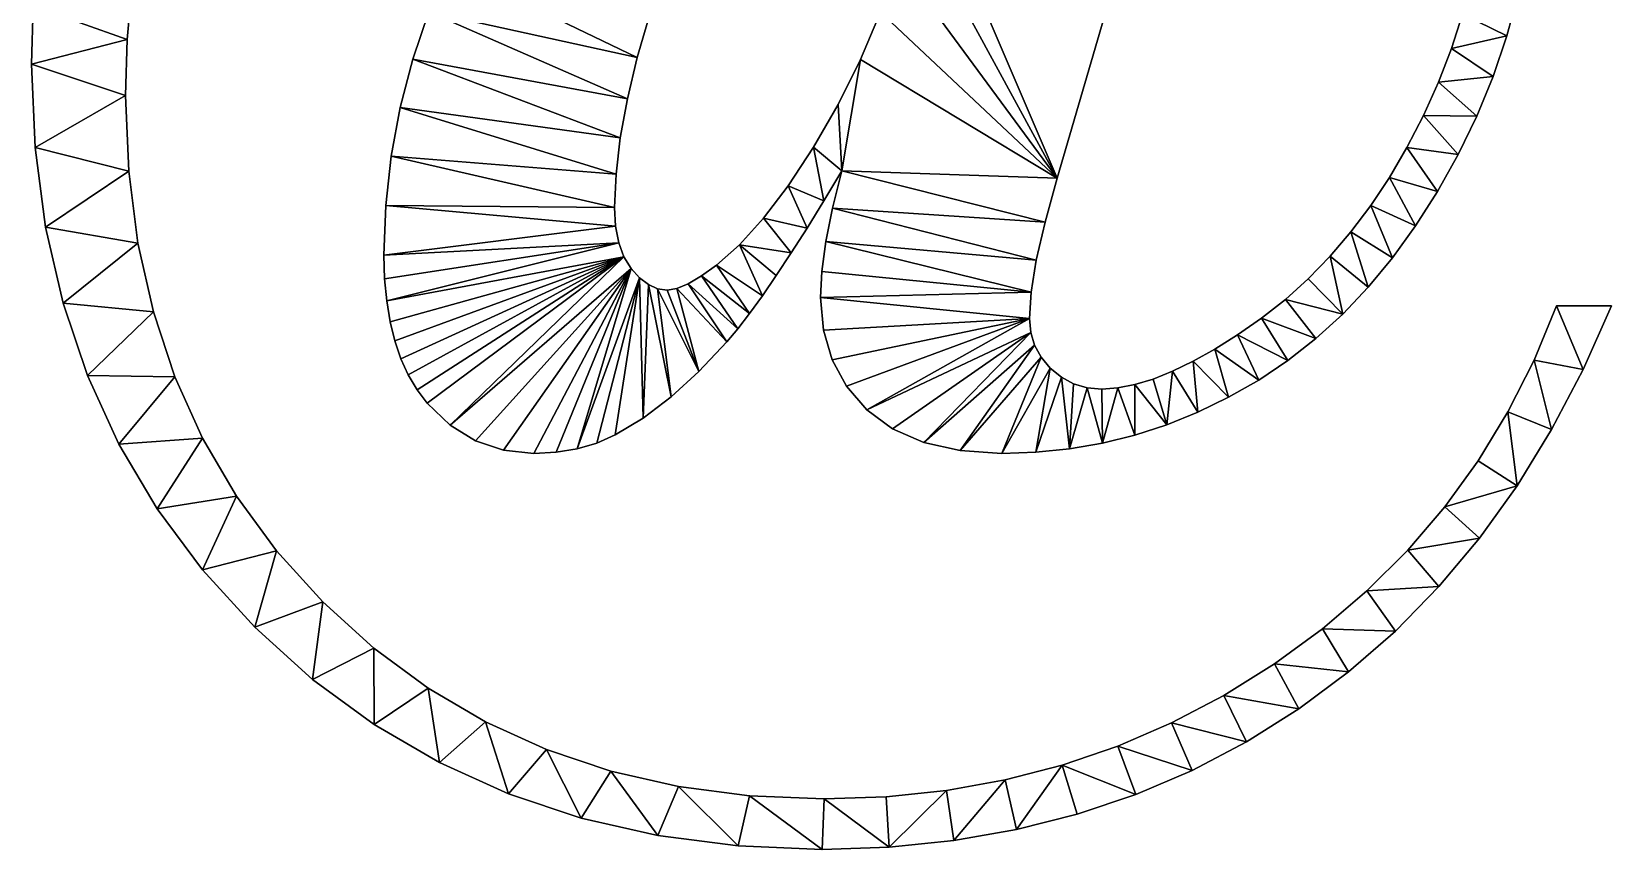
# Model space of a CAD drawing. Header units: metres. Extents: x 0.06 to 1.28, y -0.3 to 0.95.
# Drawn here: x 0.063 to 1.28, y -0.305 to 0.325 of the extents above; entities that cross this region are included whole.
import ezdxf

# ---------------------------------------------------------------- set-up
doc = ezdxf.new("R2010")
doc.units = ezdxf.units.M

msp = doc.modelspace()

# ---------------------------------------------------------------- meshes
at = {"layer": 'Armanisoft_0', "linetype": 'CONTINUOUS'}
mesh = msp.add_polyface(dxfattribs=at)
corners = [(1.17613, 0.259686), (1.13508, 0.260225), (1.146652, 0.285795), (1.161683, 0.229983), (0.786734, 0.55442), (0.810976, 0.636433), (0.978869, 0.643293), (0.701608, 0.30324), (0.852974, 0.211752), (0.687073, 0.217382), (0.717035, 0.339643), (0.730658, 0.377808), (0.741788, 0.416091), (0.749738, 0.452846), (0.754508, 0.488072), (0.756098, 0.521771), (0.754972, 0.544398), (0.751595, 0.563989), (0.781782, 0.582015), (0.745966, 0.580544), (0.774696, 0.605175), (0.738086, 0.594062), (0.765476, 0.623902), (0.73128, 0.602262), (1.17613, 0.259686, 0.229421), (1.146652, 0.285795, 0.229421), (1.13508, 0.260225, 0.229421), (1.161683, 0.229983, 0.229421), (0.786734, 0.55442, 0.229421), (0.978869, 0.643293, 0.229421), (0.810976, 0.636433, 0.229421), (0.701608, 0.30324, 0.229421), (0.687073, 0.217382, 0.229421), (0.852974, 0.211752, 0.229421), (0.717035, 0.339643, 0.229421), (0.730658, 0.377808, 0.229421), (0.741788, 0.416091, 0.229421), (0.749738, 0.452846, 0.229421), (0.754508, 0.488072, 0.229421), (0.756098, 0.521771, 0.229421), (0.754972, 0.544398, 0.229421), (0.751595, 0.563989, 0.229421), (0.781782, 0.582015, 0.229421), (0.745966, 0.580544, 0.229421), (0.774696, 0.605175, 0.229421), (0.738086, 0.594062, 0.229421), (0.765476, 0.623902, 0.229421), (0.73128, 0.602262, 0.229421), (0.852974, 0.211752), (0.978869, 0.643293), (0.978869, 0.643293, 0.229421), (0.852974, 0.211752, 0.229421), (1.13508, 0.260225), (1.12233, 0.235597), (1.12233, 0.235597, 0.229421), (1.13508, 0.260225, 0.229421), (1.146652, 0.285795), (1.146652, 0.285795, 0.229421), (1.15668, 0.311788), (1.15668, 0.311788, 0.229421), (0.774696, 0.605175), (0.765476, 0.623902), (0.765476, 0.623902, 0.229421), (0.774696, 0.605175, 0.229421), (0.781782, 0.582015), (0.781782, 0.582015, 0.229421), (0.786734, 0.55442), (0.786734, 0.55442, 0.229421), (0.810976, 0.636433), (0.810976, 0.636433, 0.229421), (0.694227, 0.611024), (0.707317, 0.612805), (0.707317, 0.612805, 0.229421), (0.694227, 0.611024, 0.229421), (0.717035, 0.339643), (0.701608, 0.30324), (0.701608, 0.30324, 0.229421), (0.717035, 0.339643, 0.229421), (0.730658, 0.377808), (0.730658, 0.377808, 0.229421), (0.741788, 0.416091), (0.741788, 0.416091, 0.229421), (0.749738, 0.452846), (0.749738, 0.452846, 0.229421), (0.754508, 0.488072), (0.754508, 0.488072, 0.229421), (0.756098, 0.521771), (0.756098, 0.521771, 0.229421), (0.754972, 0.544398), (0.754972, 0.544398, 0.229421), (0.751595, 0.563989), (0.751595, 0.563989, 0.229421), (0.745966, 0.580544), (0.745966, 0.580544, 0.229421), (0.738086, 0.594062), (0.738086, 0.594062, 0.229421), (0.73128, 0.602262), (0.73128, 0.602262, 0.229421), (0.723884, 0.608119), (0.723884, 0.608119, 0.229421), (0.715896, 0.611633), (0.715896, 0.611633, 0.229421)]
mesh.append_faces([[corners[k] for k in face] for face in [(0, 1, 2), (3, 1, 0), (4, 5, 6), (7, 8, 9), (10, 8, 7), (11, 8, 10), (12, 8, 11), (13, 4, 6), (13, 8, 12), (14, 4, 13), (15, 4, 14), (16, 4, 15), (17, 18, 4), (17, 4, 16), (19, 20, 18), (19, 18, 17), (21, 22, 20), (21, 20, 19), (23, 22, 21), (6, 8, 13), (24, 25, 26), (27, 24, 26), (28, 29, 30), (31, 32, 33), (34, 31, 33), (35, 34, 33), (36, 35, 33), (37, 29, 28), (37, 36, 33), (38, 37, 28), (39, 38, 28), (40, 39, 28), (41, 28, 42), (41, 40, 28), (43, 42, 44), (43, 41, 42), (45, 44, 46), (45, 43, 44), (47, 45, 46), (29, 37, 33), (48, 49, 50, 51), (52, 53, 54, 55), (56, 52, 55, 57), (58, 56, 57, 59), (60, 61, 62, 63), (64, 60, 63, 65), (66, 64, 65, 67), (68, 66, 67, 69), (70, 71, 72, 73), (74, 75, 76, 77), (78, 74, 77, 79), (80, 78, 79, 81), (82, 80, 81, 83), (84, 82, 83, 85), (86, 84, 85, 87), (88, 86, 87, 89), (90, 88, 89, 91), (92, 90, 91, 93), (94, 92, 93, 95), (96, 94, 95, 97), (98, 96, 97, 99), (100, 98, 99, 101), (71, 100, 101, 72)]])
mesh = msp.add_polyface(dxfattribs=at)
corners = [(0.647022, 0.573556), (0.589799, 0.626374), (0.655683, 0.58431), (0.638205, 0.561188), (0.629232, 0.547203), (0.560536, 0.606174), (0.620103, 0.531603), (0.532858, 0.583721), (0.610817, 0.514388), (0.506764, 0.559013), (0.601376, 0.495557), (0.591777, 0.47511), (0.482217, 0.53235), (0.582023, 0.453048), (0.459183, 0.504029), (0.565657, 0.412944), (0.43766, 0.474052), (0.551473, 0.374874), (0.399409, 0.40939), (0.417649, 0.442417), (0.539472, 0.338839), (0.529652, 0.304838), (0.383199, 0.375237), (0.522015, 0.272872), (0.36902, 0.339958), (0.516559, 0.24294), (0.356871, 0.303553), (0.701608, 0.30324), (0.687073, 0.217382), (0.684376, 0.268599), (0.638205, 0.561188, 0.229421), (0.647022, 0.573556, 0.229421), (0.589799, 0.626374, 0.229421), (0.629232, 0.547203, 0.229421), (0.560536, 0.606174, 0.229421), (0.620103, 0.531603, 0.229421), (0.532858, 0.583721, 0.229421), (0.610817, 0.514388, 0.229421), (0.506764, 0.559013, 0.229421), (0.601376, 0.495557, 0.229421), (0.591777, 0.47511, 0.229421), (0.482217, 0.53235, 0.229421), (0.582023, 0.453048, 0.229421), (0.459183, 0.504029, 0.229421), (0.565657, 0.412944, 0.229421), (0.43766, 0.474052, 0.229421), (0.551473, 0.374874, 0.229421), (0.417649, 0.442417, 0.229421), (0.399409, 0.40939, 0.229421), (0.539472, 0.338839, 0.229421), (0.529652, 0.304838, 0.229421), (0.383199, 0.375237, 0.229421), (0.522015, 0.272872, 0.229421), (0.36902, 0.339958, 0.229421), (0.516559, 0.24294, 0.229421), (0.356871, 0.303553, 0.229421), (0.701608, 0.30324, 0.229421), (0.684376, 0.268599, 0.229421), (0.687073, 0.217382, 0.229421), (0.482217, 0.53235), (0.459183, 0.504029), (0.459183, 0.504029, 0.229421), (0.482217, 0.53235, 0.229421), (0.506764, 0.559013), (0.506764, 0.559013, 0.229421), (0.532858, 0.583721), (0.532858, 0.583721, 0.229421), (0.655683, 0.58431), (0.66841, 0.596776), (0.66841, 0.596776, 0.229421), (0.655683, 0.58431, 0.229421), (0.647022, 0.573556), (0.647022, 0.573556, 0.229421), (0.638205, 0.561188), (0.638205, 0.561188, 0.229421), (0.629232, 0.547203), (0.629232, 0.547203, 0.229421), (0.620103, 0.531603), (0.620103, 0.531603, 0.229421), (0.610817, 0.514388), (0.610817, 0.514388, 0.229421), (0.601376, 0.495557), (0.601376, 0.495557, 0.229421), (0.591777, 0.47511), (0.591777, 0.47511, 0.229421), (0.582023, 0.453048), (0.582023, 0.453048, 0.229421), (0.565657, 0.412944), (0.565657, 0.412944, 0.229421), (0.551473, 0.374874), (0.551473, 0.374874, 0.229421), (0.539472, 0.338839), (0.539472, 0.338839, 0.229421), (0.529652, 0.304838), (0.529652, 0.304838, 0.229421), (0.522015, 0.272872), (0.522015, 0.272872, 0.229421), (0.516559, 0.24294), (0.516559, 0.24294, 0.229421), (0.684376, 0.268599), (0.665339, 0.235721), (0.665339, 0.235721, 0.229421), (0.684376, 0.268599, 0.229421), (0.701608, 0.30324), (0.701608, 0.30324, 0.229421)]
mesh.append_faces([[corners[k] for k in face] for face in [(0, 1, 2), (3, 1, 0), (4, 5, 3), (6, 7, 5), (6, 5, 4), (8, 9, 7), (8, 7, 6), (10, 9, 8), (11, 12, 9), (11, 9, 10), (13, 14, 12), (13, 12, 11), (15, 16, 14), (15, 14, 13), (17, 18, 19), (17, 19, 16), (17, 16, 15), (20, 18, 17), (21, 22, 20), (23, 24, 21), (25, 26, 23), (27, 28, 29), (30, 31, 32), (33, 30, 34), (35, 34, 36), (35, 33, 34), (37, 36, 38), (37, 35, 36), (39, 37, 38), (40, 38, 41), (40, 39, 38), (42, 41, 43), (42, 40, 41), (44, 43, 45), (44, 42, 43), (46, 47, 48), (46, 45, 47), (46, 44, 45), (49, 46, 48), (50, 49, 51), (52, 50, 53), (54, 52, 55), (56, 57, 58), (59, 60, 61, 62), (63, 59, 62, 64), (65, 63, 64, 66), (67, 68, 69, 70), (71, 67, 70, 72), (73, 71, 72, 74), (75, 73, 74, 76), (77, 75, 76, 78), (79, 77, 78, 80), (81, 79, 80, 82), (83, 81, 82, 84), (85, 83, 84, 86), (87, 85, 86, 88), (89, 87, 88, 90), (91, 89, 90, 92), (93, 91, 92, 94), (95, 93, 94, 96), (97, 95, 96, 98), (99, 100, 101, 102), (103, 99, 102, 104)]])
mesh = msp.add_polyface(dxfattribs=at)
corners = [(1.20912, 0.609118), (1.176813, 0.567306), (1.167265, 0.609481), (1.215334, 0.579842), (1.219772, 0.550177), (1.182542, 0.523017), (1.222435, 0.520123), (1.223323, 0.48968), (1.184451, 0.476614), (1.22236, 0.45446), (1.18368, 0.448087), (1.219471, 0.420027), (1.181366, 0.419983), (1.214655, 0.386382), (1.172108, 0.365041), (1.177508, 0.392301), (1.207913, 0.353526), (1.165166, 0.338204), (1.199245, 0.321458), (1.15668, 0.311788), (1.188651, 0.290178), (1.146652, 0.285795), (1.17613, 0.259686), (1.20912, 0.609118, 0.229421), (1.167265, 0.609481, 0.229421), (1.176813, 0.567306, 0.229421), (1.215334, 0.579842, 0.229421), (1.219772, 0.550177, 0.229421), (1.182542, 0.523017, 0.229421), (1.222435, 0.520123, 0.229421), (1.223323, 0.48968, 0.229421), (1.184451, 0.476614, 0.229421), (1.22236, 0.45446, 0.229421), (1.18368, 0.448087, 0.229421), (1.219471, 0.420027, 0.229421), (1.181366, 0.419983, 0.229421), (1.214655, 0.386382, 0.229421), (1.177508, 0.392301, 0.229421), (1.172108, 0.365041, 0.229421), (1.207913, 0.353526, 0.229421), (1.165166, 0.338204, 0.229421), (1.199245, 0.321458, 0.229421), (1.15668, 0.311788, 0.229421), (1.188651, 0.290178, 0.229421), (1.146652, 0.285795, 0.229421), (1.17613, 0.259686, 0.229421), (1.165166, 0.338204), (1.15668, 0.311788), (1.15668, 0.311788, 0.229421), (1.165166, 0.338204, 0.229421), (1.172108, 0.365041), (1.172108, 0.365041, 0.229421), (1.177508, 0.392301), (1.177508, 0.392301, 0.229421), (1.181366, 0.419983), (1.181366, 0.419983, 0.229421), (1.18368, 0.448087), (1.18368, 0.448087, 0.229421), (1.184451, 0.476614), (1.184451, 0.476614, 0.229421), (1.182542, 0.523017), (1.182542, 0.523017, 0.229421), (1.176813, 0.567306), (1.176813, 0.567306, 0.229421), (1.167265, 0.609481), (1.167265, 0.609481, 0.229421), (1.215334, 0.579842), (1.20912, 0.609118), (1.20912, 0.609118, 0.229421), (1.215334, 0.579842, 0.229421), (1.219772, 0.550177), (1.219772, 0.550177, 0.229421), (1.222435, 0.520123), (1.222435, 0.520123, 0.229421), (1.223323, 0.48968), (1.223323, 0.48968, 0.229421), (1.22236, 0.45446), (1.22236, 0.45446, 0.229421), (1.219471, 0.420027), (1.219471, 0.420027, 0.229421), (1.214655, 0.386382), (1.214655, 0.386382, 0.229421), (1.207913, 0.353526), (1.207913, 0.353526, 0.229421), (1.199245, 0.321458), (1.199245, 0.321458, 0.229421), (1.188651, 0.290178), (1.188651, 0.290178, 0.229421), (1.17613, 0.259686), (1.17613, 0.259686, 0.229421), (1.161683, 0.229983), (1.161683, 0.229983, 0.229421)]
mesh.append_faces([[corners[k] for k in face] for face in [(0, 1, 2), (3, 1, 0), (4, 5, 1), (4, 1, 3), (6, 5, 4), (7, 8, 5), (7, 5, 6), (9, 10, 8), (9, 8, 7), (11, 12, 10), (11, 10, 9), (13, 14, 15), (13, 15, 12), (13, 12, 11), (16, 17, 14), (16, 14, 13), (18, 19, 17), (18, 17, 16), (20, 21, 19), (20, 19, 18), (22, 21, 20), (23, 24, 25), (26, 23, 25), (27, 25, 28), (27, 26, 25), (29, 27, 28), (30, 28, 31), (30, 29, 28), (32, 31, 33), (32, 30, 31), (34, 33, 35), (34, 32, 33), (36, 37, 38), (36, 35, 37), (36, 34, 35), (39, 38, 40), (39, 36, 38), (41, 40, 42), (41, 39, 40), (43, 42, 44), (43, 41, 42), (45, 43, 44), (46, 47, 48, 49), (50, 46, 49, 51), (52, 50, 51, 53), (54, 52, 53, 55), (56, 54, 55, 57), (58, 56, 57, 59), (60, 58, 59, 61), (62, 60, 61, 63), (64, 62, 63, 65), (66, 67, 68, 69), (70, 66, 69, 71), (72, 70, 71, 73), (74, 72, 73, 75), (76, 74, 75, 77), (78, 76, 77, 79), (80, 78, 79, 81), (82, 80, 81, 83), (84, 82, 83, 85), (86, 84, 85, 87), (88, 86, 87, 89), (90, 88, 89, 91)]])
mesh = msp.add_polyface(dxfattribs=at)
corners = [(0.063262, 0.299699), (0.136942, 0.318634), (0.135671, 0.275449), (0.065949, 0.235466), (0.064593, 0.344304), (0.140756, 0.361096), (0.068587, 0.388093), (0.147113, 0.402835), (0.075244, 0.431064), (0.156013, 0.443851), (0.084563, 0.473217), (0.167455, 0.484144), (0.096545, 0.514553), (0.181441, 0.523714), (0.111189, 0.555072), (0.197969, 0.562561), (0.128496, 0.594773), (0.539472, 0.338839), (0.383199, 0.375237), (0.399409, 0.40939), (0.529652, 0.304838), (0.36902, 0.339958), (0.522015, 0.272872), (0.356871, 0.303553), (0.516559, 0.24294), (0.347129, 0.266392), (0.063262, 0.299699, 0.229421), (0.135671, 0.275449, 0.229421), (0.136942, 0.318634, 0.229421), (0.065949, 0.235466, 0.229421), (0.064593, 0.344304, 0.229421), (0.140756, 0.361096, 0.229421), (0.068587, 0.388093, 0.229421), (0.147113, 0.402835, 0.229421), (0.075244, 0.431064, 0.229421), (0.156013, 0.443851, 0.229421), (0.084563, 0.473217, 0.229421), (0.167455, 0.484144, 0.229421), (0.096545, 0.514553, 0.229421), (0.181441, 0.523714, 0.229421), (0.111189, 0.555072, 0.229421), (0.197969, 0.562561, 0.229421), (0.128496, 0.594773, 0.229421), (0.539472, 0.338839, 0.229421), (0.399409, 0.40939, 0.229421), (0.383199, 0.375237, 0.229421), (0.529652, 0.304838, 0.229421), (0.36902, 0.339958, 0.229421), (0.522015, 0.272872, 0.229421), (0.356871, 0.303553, 0.229421), (0.516559, 0.24294, 0.229421), (0.347129, 0.266392, 0.229421), (0.197969, 0.562561), (0.21704, 0.600685), (0.21704, 0.600685, 0.229421), (0.197969, 0.562561, 0.229421), (0.181441, 0.523714), (0.181441, 0.523714, 0.229421), (0.167455, 0.484144), (0.167455, 0.484144, 0.229421), (0.156013, 0.443851), (0.156013, 0.443851, 0.229421), (0.147113, 0.402835), (0.147113, 0.402835, 0.229421), (0.140756, 0.361096), (0.140756, 0.361096, 0.229421), (0.136942, 0.318634), (0.136942, 0.318634, 0.229421), (0.135671, 0.275449), (0.135671, 0.275449, 0.229421), (0.138043, 0.217295), (0.138043, 0.217295, 0.229421), (0.063262, 0.299699), (0.065949, 0.235466), (0.065949, 0.235466, 0.229421), (0.063262, 0.299699, 0.229421), (0.064593, 0.344304), (0.064593, 0.344304, 0.229421), (0.068587, 0.388093), (0.068587, 0.388093, 0.229421), (0.075244, 0.431064), (0.075244, 0.431064, 0.229421), (0.084563, 0.473217), (0.084563, 0.473217, 0.229421), (0.096545, 0.514553), (0.096545, 0.514553, 0.229421), (0.111189, 0.555072), (0.111189, 0.555072, 0.229421), (0.128496, 0.594773), (0.128496, 0.594773, 0.229421), (0.347129, 0.266392), (0.340171, 0.228847), (0.340171, 0.228847, 0.229421), (0.347129, 0.266392, 0.229421), (0.356871, 0.303553), (0.356871, 0.303553, 0.229421), (0.36902, 0.339958), (0.36902, 0.339958, 0.229421), (0.383199, 0.375237), (0.383199, 0.375237, 0.229421), (0.399409, 0.40939), (0.399409, 0.40939, 0.229421), (0.417649, 0.442417), (0.417649, 0.442417, 0.229421), (0.43766, 0.474052), (0.43766, 0.474052, 0.229421), (0.459183, 0.504029), (0.459183, 0.504029, 0.229421)]
mesh.append_faces([[corners[k] for k in face] for face in [(0, 1, 2), (0, 2, 3), (4, 5, 1), (4, 1, 0), (6, 7, 5), (6, 5, 4), (8, 9, 7), (8, 7, 6), (10, 11, 9), (10, 9, 8), (12, 13, 11), (12, 11, 10), (14, 15, 13), (14, 13, 12), (16, 15, 14), (17, 18, 19), (20, 21, 18), (22, 23, 21), (24, 25, 23), (26, 27, 28), (26, 29, 27), (30, 28, 31), (30, 26, 28), (32, 31, 33), (32, 30, 31), (34, 33, 35), (34, 32, 33), (36, 35, 37), (36, 34, 35), (38, 37, 39), (38, 36, 37), (40, 39, 41), (40, 38, 39), (42, 40, 41), (43, 44, 45), (46, 45, 47), (48, 47, 49), (50, 49, 51), (52, 53, 54, 55), (56, 52, 55, 57), (58, 56, 57, 59), (60, 58, 59, 61), (62, 60, 61, 63), (64, 62, 63, 65), (66, 64, 65, 67), (68, 66, 67, 69), (70, 68, 69, 71), (72, 73, 74, 75), (76, 72, 75, 77), (78, 76, 77, 79), (80, 78, 79, 81), (82, 80, 81, 83), (84, 82, 83, 85), (86, 84, 85, 87), (88, 86, 87, 89), (90, 91, 92, 93), (94, 90, 93, 95), (96, 94, 95, 97), (98, 96, 97, 99), (100, 98, 99, 101), (102, 100, 101, 103), (104, 102, 103, 105), (106, 104, 105, 107)]])
mesh = msp.add_polyface(dxfattribs=at)
corners = [(0.106253, 0.059964), (0.157017, 0.109077), (0.173619, 0.059012), (0.087445, 0.115599), (0.145158, 0.161838), (0.07401, 0.1741), (0.138043, 0.217295), (0.065949, 0.235466), (0.135671, 0.275449), (0.513286, 0.215043), (0.340171, 0.228847), (0.347129, 0.266392), (0.516559, 0.24294), (0.512195, 0.18918), (0.335995, 0.190917), (0.512988, 0.174816), (0.334604, 0.152603), (0.515366, 0.162203), (0.336686, 0.11731), (0.335124, 0.134387), (0.519331, 0.151342), (0.385543, 0.021787), (0.367915, 0.038733), (0.360108, 0.048985), (0.353341, 0.060374), (0.347616, 0.072902), (0.342932, 0.086567), (0.339288, 0.101369), (0.106253, 0.059964, 0.229421), (0.173619, 0.059012, 0.229421), (0.157017, 0.109077, 0.229421), (0.087445, 0.115599, 0.229421), (0.145158, 0.161838, 0.229421), (0.07401, 0.1741, 0.229421), (0.138043, 0.217295, 0.229421), (0.065949, 0.235466, 0.229421), (0.135671, 0.275449, 0.229421), (0.513286, 0.215043, 0.229421), (0.347129, 0.266392, 0.229421), (0.340171, 0.228847, 0.229421), (0.516559, 0.24294, 0.229421), (0.512195, 0.18918, 0.229421), (0.335995, 0.190917, 0.229421), (0.512988, 0.174816, 0.229421), (0.334604, 0.152603, 0.229421), (0.515366, 0.162203, 0.229421), (0.335124, 0.134387, 0.229421), (0.336686, 0.11731, 0.229421), (0.519331, 0.151342, 0.229421), (0.367915, 0.038733, 0.229421), (0.385543, 0.021787, 0.229421), (0.360108, 0.048985, 0.229421), (0.353341, 0.060374, 0.229421), (0.347616, 0.072902, 0.229421), (0.342932, 0.086567, 0.229421), (0.339288, 0.101369, 0.229421), (0.524881, 0.142231, 0.229421), (0.405114, 0.009683, 0.229421), (0.145158, 0.161838), (0.138043, 0.217295), (0.138043, 0.217295, 0.229421), (0.145158, 0.161838, 0.229421), (0.157017, 0.109077), (0.157017, 0.109077, 0.229421), (0.173619, 0.059012), (0.173619, 0.059012, 0.229421), (0.087445, 0.115599), (0.106253, 0.059964), (0.106253, 0.059964, 0.229421), (0.087445, 0.115599, 0.229421), (0.07401, 0.1741), (0.07401, 0.1741, 0.229421), (0.065949, 0.235466), (0.065949, 0.235466, 0.229421), (0.347616, 0.072902), (0.353341, 0.060374), (0.353341, 0.060374, 0.229421), (0.347616, 0.072902, 0.229421), (0.342932, 0.086567), (0.342932, 0.086567, 0.229421), (0.339288, 0.101369), (0.339288, 0.101369, 0.229421), (0.336686, 0.11731), (0.336686, 0.11731, 0.229421), (0.335124, 0.134387), (0.335124, 0.134387, 0.229421), (0.334604, 0.152603), (0.334604, 0.152603, 0.229421), (0.335995, 0.190917), (0.335995, 0.190917, 0.229421), (0.340171, 0.228847), (0.340171, 0.228847, 0.229421)]
mesh.append_faces([[corners[k] for k in face] for face in [(0, 1, 2), (3, 4, 1), (3, 1, 0), (5, 6, 4), (5, 4, 3), (7, 8, 6), (7, 6, 5), (9, 10, 11), (9, 11, 12), (13, 14, 10), (13, 10, 9), (15, 16, 14), (15, 14, 13), (17, 18, 19), (17, 19, 16), (17, 16, 15), (20, 21, 22), (20, 22, 23), (20, 23, 24), (20, 24, 25), (20, 25, 26), (20, 26, 27), (20, 27, 18), (20, 18, 17), (28, 29, 30), (31, 30, 32), (31, 28, 30), (33, 32, 34), (33, 31, 32), (35, 34, 36), (35, 33, 34), (37, 38, 39), (37, 40, 38), (41, 39, 42), (41, 37, 39), (43, 42, 44), (43, 41, 42), (45, 46, 47), (45, 44, 46), (45, 43, 44), (48, 49, 50), (48, 51, 49), (48, 52, 51), (48, 53, 52), (48, 54, 53), (48, 55, 54), (48, 47, 55), (48, 45, 47), (56, 50, 57), (58, 59, 60, 61), (62, 58, 61, 63), (64, 62, 63, 65), (66, 67, 68, 69), (70, 66, 69, 71), (72, 70, 71, 73), (74, 75, 76, 77), (78, 74, 77, 79), (80, 78, 79, 81), (82, 80, 81, 83), (84, 82, 83, 85), (86, 84, 85, 87), (88, 86, 87, 89), (90, 88, 89, 91)]])
mesh = msp.add_polyface(dxfattribs=at)
corners = [(0.552748, 0.125762), (0.577149, 0.062967), (0.545313, 0.126792), (0.560008, 0.126961), (0.568754, 0.130559), (0.598651, 0.08574), (0.578985, 0.136555), (0.616118, 0.107652), (0.606998, 0.09578), (0.590701, 0.14495), (0.626011, 0.121358), (0.608401, 0.160665), (0.648116, 0.154268), (0.636677, 0.136897), (0.62674, 0.181032), (0.660329, 0.173473), (0.64572, 0.206051), (0.673315, 0.194511), (0.665339, 0.235721), (0.687073, 0.217382), (0.684376, 0.268599), (0.552748, 0.125762, 0.229421), (0.545313, 0.126792, 0.229421), (0.577149, 0.062967, 0.229421), (0.560008, 0.126961, 0.229421), (0.568754, 0.130559, 0.229421), (0.598651, 0.08574, 0.229421), (0.578985, 0.136555, 0.229421), (0.606998, 0.09578, 0.229421), (0.616118, 0.107652, 0.229421), (0.590701, 0.14495, 0.229421), (0.626011, 0.121358, 0.229421), (0.608401, 0.160665, 0.229421), (0.636677, 0.136897, 0.229421), (0.648116, 0.154268, 0.229421), (0.62674, 0.181032, 0.229421), (0.660329, 0.173473, 0.229421), (0.64572, 0.206051, 0.229421), (0.673315, 0.194511, 0.229421), (0.665339, 0.235721, 0.229421), (0.687073, 0.217382, 0.229421), (0.684376, 0.268599, 0.229421), (0.670732, 0.120086), (0.672961, 0.094876), (0.672961, 0.094876, 0.229421), (0.670732, 0.120086, 0.229421), (0.671753, 0.14012), (0.671753, 0.14012, 0.229421), (0.674817, 0.163014), (0.674817, 0.163014, 0.229421), (0.679924, 0.188768), (0.679924, 0.188768, 0.229421), (0.687073, 0.217382), (0.687073, 0.217382, 0.229421), (0.673315, 0.194511), (0.673315, 0.194511, 0.229421), (0.660329, 0.173473), (0.660329, 0.173473, 0.229421), (0.648116, 0.154268), (0.648116, 0.154268, 0.229421), (0.636677, 0.136897), (0.636677, 0.136897, 0.229421), (0.626011, 0.121358), (0.626011, 0.121358, 0.229421), (0.616118, 0.107652), (0.616118, 0.107652, 0.229421), (0.513286, 0.215043), (0.516559, 0.24294), (0.516559, 0.24294, 0.229421), (0.513286, 0.215043, 0.229421), (0.512195, 0.18918), (0.512195, 0.18918, 0.229421), (0.512988, 0.174816), (0.512988, 0.174816, 0.229421), (0.515366, 0.162203), (0.515366, 0.162203, 0.229421), (0.519331, 0.151342), (0.519331, 0.151342, 0.229421), (0.524881, 0.142231), (0.524881, 0.142231, 0.229421), (0.531379, 0.135026), (0.531379, 0.135026, 0.229421), (0.53819, 0.129879), (0.53819, 0.129879, 0.229421), (0.545313, 0.126792), (0.545313, 0.126792, 0.229421), (0.552748, 0.125762), (0.552748, 0.125762, 0.229421), (0.560008, 0.126961), (0.560008, 0.126961, 0.229421), (0.568754, 0.130559), (0.568754, 0.130559, 0.229421), (0.578985, 0.136555), (0.578985, 0.136555, 0.229421), (0.590701, 0.14495), (0.590701, 0.14495, 0.229421), (0.608401, 0.160665), (0.608401, 0.160665, 0.229421), (0.62674, 0.181032), (0.62674, 0.181032, 0.229421), (0.64572, 0.206051), (0.64572, 0.206051, 0.229421), (0.665339, 0.235721), (0.665339, 0.235721, 0.229421)]
mesh.append_faces([[corners[k] for k in face] for face in [(0, 1, 2), (3, 1, 0), (4, 5, 3), (6, 7, 8), (6, 8, 4), (9, 10, 7), (9, 7, 6), (11, 12, 13), (11, 13, 10), (11, 10, 9), (14, 15, 12), (14, 12, 11), (16, 17, 15), (16, 15, 14), (18, 19, 17), (18, 17, 16), (20, 19, 18), (21, 22, 23), (24, 21, 23), (25, 24, 26), (27, 28, 29), (27, 25, 28), (30, 29, 31), (30, 27, 29), (32, 33, 34), (32, 31, 33), (32, 30, 31), (35, 34, 36), (35, 32, 34), (37, 36, 38), (37, 35, 36), (39, 38, 40), (39, 37, 38), (41, 39, 40), (42, 43, 44, 45), (46, 42, 45, 47), (48, 46, 47, 49), (50, 48, 49, 51), (52, 50, 51, 53), (54, 52, 53, 55), (56, 54, 55, 57), (58, 56, 57, 59), (60, 58, 59, 61), (62, 60, 61, 63), (64, 62, 63, 65), (66, 67, 68, 69), (70, 66, 69, 71), (72, 70, 71, 73), (74, 72, 73, 75), (76, 74, 75, 77), (78, 76, 77, 79), (80, 78, 79, 81), (82, 80, 81, 83), (84, 82, 83, 85), (86, 84, 85, 87), (88, 86, 87, 89), (90, 88, 89, 91), (92, 90, 91, 93), (94, 92, 93, 95), (96, 94, 95, 97), (98, 96, 97, 99), (100, 98, 99, 101), (102, 100, 101, 103)]])
mesh = msp.add_polyface(dxfattribs=at)
corners = [(1.257866, 0.06447), (1.2202, 0.071683), (1.237519, 0.113567), (1.279726, 0.113567), (1.161683, 0.229983), (1.12233, 0.235597), (1.13508, 0.260225), (1.145801, 0.201624), (1.108764, 0.212432), (1.128974, 0.175168), (1.094382, 0.190729), (1.111203, 0.150614), (1.079185, 0.17049), (1.092488, 0.127961), (1.063172, 0.151714), (1.072828, 0.107211), (1.0287, 0.118551), (1.046344, 0.134401), (1.052224, 0.088363), (1.01024, 0.104165), (1.030675, 0.071417), (0.991811, 0.091363), (1.008183, 0.056373), (0.974257, 0.080267), (0.984997, 0.04316), (0.957578, 0.070879), (1.257866, 0.06447, 0.229421), (1.237519, 0.113567, 0.229421), (1.2202, 0.071683, 0.229421), (1.279726, 0.113567, 0.229421), (1.161683, 0.229983, 0.229421), (1.13508, 0.260225, 0.229421), (1.12233, 0.235597, 0.229421), (1.145801, 0.201624, 0.229421), (1.108764, 0.212432, 0.229421), (1.128974, 0.175168, 0.229421), (1.094382, 0.190729, 0.229421), (1.111203, 0.150614, 0.229421), (1.079185, 0.17049, 0.229421), (1.092488, 0.127961, 0.229421), (1.063172, 0.151714, 0.229421), (1.072828, 0.107211, 0.229421), (1.046344, 0.134401, 0.229421), (1.0287, 0.118551, 0.229421), (1.052224, 0.088363, 0.229421), (1.01024, 0.104165, 0.229421), (1.030675, 0.071417, 0.229421), (0.991811, 0.091363, 0.229421), (1.008183, 0.056373, 0.229421), (0.974257, 0.080267, 0.229421), (0.984997, 0.04316, 0.229421), (0.957578, 0.070879, 0.229421), (0.957578, 0.070879), (0.941776, 0.063198), (0.941776, 0.063198, 0.229421), (0.957578, 0.070879, 0.229421), (0.974257, 0.080267), (0.974257, 0.080267, 0.229421), (0.991811, 0.091363), (0.991811, 0.091363, 0.229421), (1.01024, 0.104165), (1.01024, 0.104165, 0.229421), (1.0287, 0.118551), (1.0287, 0.118551, 0.229421), (1.046344, 0.134401), (1.046344, 0.134401, 0.229421), (1.063172, 0.151714), (1.063172, 0.151714, 0.229421), (1.079185, 0.17049), (1.079185, 0.17049, 0.229421), (1.094382, 0.190729), (1.094382, 0.190729, 0.229421), (1.108764, 0.212432), (1.108764, 0.212432, 0.229421), (1.12233, 0.235597), (1.12233, 0.235597, 0.229421), (1.237519, 0.113567), (1.2202, 0.071683), (1.2202, 0.071683, 0.229421), (1.237519, 0.113567, 0.229421), (1.279726, 0.113567), (1.279726, 0.113567, 0.229421), (1.257866, 0.06447), (1.257866, 0.06447, 0.229421), (1.145801, 0.201624), (1.161683, 0.229983), (1.161683, 0.229983, 0.229421), (1.145801, 0.201624, 0.229421), (1.128974, 0.175168), (1.128974, 0.175168, 0.229421), (1.111203, 0.150614), (1.111203, 0.150614, 0.229421), (1.092488, 0.127961), (1.092488, 0.127961, 0.229421), (1.072828, 0.107211), (1.072828, 0.107211, 0.229421), (1.052224, 0.088363), (1.052224, 0.088363, 0.229421), (1.030675, 0.071417), (1.030675, 0.071417, 0.229421)]
mesh.append_faces([[corners[k] for k in face] for face in [(0, 1, 2), (0, 2, 3), (4, 5, 6), (7, 8, 5), (7, 5, 4), (9, 10, 8), (9, 8, 7), (11, 12, 10), (11, 10, 9), (13, 14, 12), (13, 12, 11), (15, 16, 17), (15, 17, 14), (15, 14, 13), (18, 19, 16), (18, 16, 15), (20, 21, 19), (20, 19, 18), (22, 23, 21), (22, 21, 20), (24, 25, 23), (26, 27, 28), (26, 29, 27), (30, 31, 32), (33, 32, 34), (33, 30, 32), (35, 34, 36), (35, 33, 34), (37, 36, 38), (37, 35, 36), (39, 38, 40), (39, 37, 38), (41, 42, 43), (41, 40, 42), (41, 39, 40), (44, 43, 45), (44, 41, 43), (46, 45, 47), (46, 44, 45), (48, 47, 49), (48, 46, 47), (50, 49, 51), (52, 53, 54, 55), (56, 52, 55, 57), (58, 56, 57, 59), (60, 58, 59, 61), (62, 60, 61, 63), (64, 62, 63, 65), (66, 64, 65, 67), (68, 66, 67, 69), (70, 68, 69, 71), (72, 70, 71, 73), (74, 72, 73, 75), (76, 77, 78, 79), (80, 76, 79, 81), (82, 80, 81, 83), (84, 85, 86, 87), (88, 84, 87, 89), (90, 88, 89, 91), (92, 90, 91, 93), (94, 92, 93, 95), (96, 94, 95, 97), (98, 96, 97, 99)]])
mesh = msp.add_polyface(dxfattribs=at)
corners = [(0.937303, 0.022021), (0.912797, 0.052957), (0.926848, 0.057224), (0.941776, 0.063198), (0.961371, 0.03171), (0.912795, 0.014093), (0.899621, 0.050396), (0.836626, 0.000881), (0.847686, 0.065654), (0.856212, 0.058605), (0.810354, 0), (0.840629, 0.074081), (0.778247, 0.002102), (0.835588, 0.08325), (0.750218, 0.008409), (0.832563, 0.093161), (0.726268, 0.018919), (0.706396, 0.033634), (0.831555, 0.103815), (0.690793, 0.05165), (0.679648, 0.072064), (0.672961, 0.094876), (0.670732, 0.120086), (0.832894, 0.123983), (0.671753, 0.14012), (0.674817, 0.163014), (0.83691, 0.148695), (0.679924, 0.188768), (0.843603, 0.177952), (0.687073, 0.217382), (0.852974, 0.211752), (0.937303, 0.022021, 0.229421), (0.926848, 0.057224, 0.229421), (0.912797, 0.052957, 0.229421), (0.941776, 0.063198, 0.229421), (0.961371, 0.03171, 0.229421), (0.912795, 0.014093, 0.229421), (0.899621, 0.050396, 0.229421), (0.862456, 0.003523, 0.229421), (0.86566, 0.053571, 0.229421), (0.856212, 0.058605, 0.229421), (0.836626, 0.000881, 0.229421), (0.847686, 0.065654, 0.229421), (0.810354, 0, 0.229421), (0.840629, 0.074081, 0.229421), (0.778247, 0.002102, 0.229421), (0.835588, 0.08325, 0.229421), (0.750218, 0.008409, 0.229421), (0.832563, 0.093161, 0.229421), (0.726268, 0.018919, 0.229421), (0.706396, 0.033634, 0.229421), (0.831555, 0.103815, 0.229421), (0.690793, 0.05165, 0.229421), (0.679648, 0.072064, 0.229421), (0.672961, 0.094876, 0.229421), (0.670732, 0.120086, 0.229421), (0.832894, 0.123983, 0.229421), (0.671753, 0.14012, 0.229421), (0.674817, 0.163014, 0.229421), (0.83691, 0.148695, 0.229421), (0.679924, 0.188768, 0.229421), (0.843603, 0.177952, 0.229421), (0.687073, 0.217382, 0.229421), (0.852974, 0.211752, 0.229421), (0.843603, 0.177952), (0.852974, 0.211752), (0.852974, 0.211752, 0.229421), (0.843603, 0.177952, 0.229421), (0.83691, 0.148695), (0.83691, 0.148695, 0.229421), (0.832894, 0.123983), (0.832894, 0.123983, 0.229421), (0.831555, 0.103815), (0.831555, 0.103815, 0.229421), (0.832563, 0.093161), (0.832563, 0.093161, 0.229421), (0.835588, 0.08325), (0.835588, 0.08325, 0.229421), (0.840629, 0.074081), (0.840629, 0.074081, 0.229421), (0.847686, 0.065654), (0.847686, 0.065654, 0.229421), (0.856212, 0.058605), (0.856212, 0.058605, 0.229421), (0.86566, 0.053571), (0.86566, 0.053571, 0.229421), (0.876029, 0.05055), (0.876029, 0.05055, 0.229421), (0.88732, 0.049543), (0.88732, 0.049543, 0.229421), (0.899621, 0.050396), (0.899621, 0.050396, 0.229421), (0.912797, 0.052957), (0.912797, 0.052957, 0.229421), (0.926848, 0.057224), (0.926848, 0.057224, 0.229421), (0.941776, 0.063198), (0.941776, 0.063198, 0.229421)]
mesh.append_faces([[corners[k] for k in face] for face in [(0, 1, 2), (0, 2, 3), (0, 3, 4), (5, 6, 1), (7, 8, 9), (10, 11, 8), (12, 13, 11), (14, 15, 13), (16, 15, 14), (17, 18, 15), (17, 15, 16), (19, 18, 17), (20, 18, 19), (21, 18, 20), (22, 23, 18), (22, 18, 21), (24, 23, 22), (25, 26, 23), (25, 23, 24), (27, 28, 26), (27, 26, 25), (29, 30, 28), (29, 28, 27), (31, 32, 33), (31, 34, 32), (31, 35, 34), (36, 33, 37), (38, 39, 40), (41, 40, 42), (43, 42, 44), (45, 44, 46), (47, 46, 48), (49, 47, 48), (50, 48, 51), (50, 49, 48), (52, 50, 51), (53, 52, 51), (54, 53, 51), (55, 51, 56), (55, 54, 51), (57, 55, 56), (58, 56, 59), (58, 57, 56), (60, 59, 61), (60, 58, 59), (62, 61, 63), (62, 60, 61), (64, 65, 66, 67), (68, 64, 67, 69), (70, 68, 69, 71), (72, 70, 71, 73), (74, 72, 73, 75), (76, 74, 75, 77), (78, 76, 77, 79), (80, 78, 79, 81), (82, 80, 81, 83), (84, 82, 83, 85), (86, 84, 85, 87), (88, 86, 87, 89), (90, 88, 89, 91), (92, 90, 91, 93), (94, 92, 93, 95), (96, 94, 95, 97)]])
mesh = msp.add_polyface(dxfattribs=at)
corners = [(0.671947, -0.304878), (0.616176, -0.263635), (0.673432, -0.266006), (0.723471, -0.303189), (0.607208, -0.302207), (0.561494, -0.256523), (0.545369, -0.294193), (0.509387, -0.24467), (0.486429, -0.280837), (0.459853, -0.228075), (0.524881, 0.142231), (0.483282, 0.003547), (0.467158, 0.000887), (0.450085, 0), (0.385543, 0.021787), (0.519331, 0.151342), (0.531379, 0.135026), (0.534167, 0.027191), (0.512687, 0.014188), (0.498458, 0.007981), (0.53819, 0.129879), (0.555655, 0.04345), (0.545313, 0.126792), (0.577149, 0.062967), (0.560008, 0.126961), (0.598651, 0.08574), (0.568754, 0.130559), (0.606998, 0.09578), (0.671947, -0.304878, 0.229421), (0.673432, -0.266006, 0.229421), (0.616176, -0.263635, 0.229421), (0.723471, -0.303189, 0.229421), (0.607208, -0.302207, 0.229421), (0.561494, -0.256523, 0.229421), (0.545369, -0.294193, 0.229421), (0.509387, -0.24467, 0.229421), (0.486429, -0.280837, 0.229421), (0.459853, -0.228075, 0.229421), (0.524881, 0.142231, 0.229421), (0.467158, 0.000887, 0.229421), (0.483282, 0.003547, 0.229421), (0.450085, 0, 0.229421), (0.519331, 0.151342, 0.229421), (0.385543, 0.021787, 0.229421), (0.531379, 0.135026, 0.229421), (0.512687, 0.014188, 0.229421), (0.534167, 0.027191, 0.229421), (0.498458, 0.007981, 0.229421), (0.53819, 0.129879, 0.229421), (0.555655, 0.04345, 0.229421), (0.545313, 0.126792, 0.229421), (0.577149, 0.062967, 0.229421), (0.560008, 0.126961, 0.229421), (0.598651, 0.08574, 0.229421), (0.568754, 0.130559, 0.229421), (0.606998, 0.09578, 0.229421), (0.509387, -0.24467), (0.459853, -0.228075), (0.459853, -0.228075, 0.229421), (0.509387, -0.24467, 0.229421), (0.561494, -0.256523), (0.561494, -0.256523, 0.229421), (0.616176, -0.263635), (0.616176, -0.263635, 0.229421), (0.673432, -0.266006), (0.673432, -0.266006, 0.229421), (0.721161, -0.264383), (0.721161, -0.264383, 0.229421), (0.671947, -0.304878), (0.723471, -0.303189), (0.723471, -0.303189, 0.229421), (0.671947, -0.304878, 0.229421), (0.607208, -0.302207), (0.607208, -0.302207, 0.229421), (0.545369, -0.294193), (0.545369, -0.294193, 0.229421), (0.486429, -0.280837), (0.486429, -0.280837, 0.229421), (0.690793, 0.05165), (0.706396, 0.033634), (0.706396, 0.033634, 0.229421), (0.690793, 0.05165, 0.229421), (0.679648, 0.072064), (0.679648, 0.072064, 0.229421), (0.672961, 0.094876), (0.672961, 0.094876, 0.229421), (0.606998, 0.09578), (0.616118, 0.107652), (0.616118, 0.107652, 0.229421), (0.606998, 0.09578, 0.229421), (0.598651, 0.08574), (0.598651, 0.08574, 0.229421), (0.577149, 0.062967), (0.577149, 0.062967, 0.229421), (0.555655, 0.04345), (0.555655, 0.04345, 0.229421), (0.534167, 0.027191), (0.534167, 0.027191, 0.229421), (0.512687, 0.014188), (0.512687, 0.014188, 0.229421), (0.498458, 0.007981), (0.498458, 0.007981, 0.229421), (0.483282, 0.003547), (0.483282, 0.003547, 0.229421), (0.467158, 0.000887), (0.467158, 0.000887, 0.229421)]
mesh.append_faces([[corners[k] for k in face] for face in [(0, 1, 2), (0, 2, 3), (4, 5, 1), (4, 1, 0), (6, 7, 5), (6, 5, 4), (8, 9, 7), (8, 7, 6), (10, 11, 12), (10, 12, 13), (10, 14, 15), (16, 17, 18), (16, 18, 19), (16, 19, 11), (16, 11, 10), (20, 21, 17), (20, 17, 16), (22, 23, 21), (22, 21, 20), (24, 25, 23), (26, 27, 25), (28, 29, 30), (28, 31, 29), (32, 30, 33), (32, 28, 30), (34, 33, 35), (34, 32, 33), (36, 35, 37), (36, 34, 35), (38, 39, 40), (38, 41, 39), (38, 42, 43), (44, 45, 46), (44, 47, 45), (44, 40, 47), (44, 38, 40), (48, 46, 49), (48, 44, 46), (50, 49, 51), (50, 48, 49), (52, 51, 53), (54, 53, 55), (56, 57, 58, 59), (60, 56, 59, 61), (62, 60, 61, 63), (64, 62, 63, 65), (66, 64, 65, 67), (68, 69, 70, 71), (72, 68, 71, 73), (74, 72, 73, 75), (76, 74, 75, 77), (78, 79, 80, 81), (82, 78, 81, 83), (84, 82, 83, 85), (86, 87, 88, 89), (90, 86, 89, 91), (92, 90, 91, 93), (94, 92, 93, 95), (96, 94, 95, 97), (98, 96, 97, 99), (100, 98, 99, 101), (102, 100, 101, 103), (104, 102, 103, 105)]])
mesh = msp.add_polyface(dxfattribs=at)
corners = [(0.430389, -0.262139), (0.412895, -0.206739), (0.459853, -0.228075), (0.486429, -0.280837), (0.377249, -0.238098), (0.36851, -0.180662), (0.327009, -0.208714), (0.3267, -0.149843), (0.279668, -0.173988), (0.287465, -0.114282), (0.235227, -0.13392), (0.251888, -0.075003), (0.194923, -0.089748), (0.221055, -0.033028), (0.159992, -0.04271), (0.194965, 0.011644), (0.130436, 0.007194), (0.173619, 0.059012), (0.106253, 0.059964), (0.524881, 0.142231), (0.450085, 0), (0.426628, 0.002421), (0.405114, 0.009683), (0.385543, 0.021787), (0.430389, -0.262139, 0.229421), (0.459853, -0.228075, 0.229421), (0.412895, -0.206739, 0.229421), (0.486429, -0.280837, 0.229421), (0.377249, -0.238098, 0.229421), (0.36851, -0.180662, 0.229421), (0.327009, -0.208714, 0.229421), (0.3267, -0.149843, 0.229421), (0.279668, -0.173988, 0.229421), (0.287465, -0.114282, 0.229421), (0.235227, -0.13392, 0.229421), (0.251888, -0.075003, 0.229421), (0.194923, -0.089748, 0.229421), (0.221055, -0.033028, 0.229421), (0.159992, -0.04271, 0.229421), (0.194965, 0.011644, 0.229421), (0.130436, 0.007194, 0.229421), (0.173619, 0.059012, 0.229421), (0.106253, 0.059964, 0.229421), (0.524881, 0.142231, 0.229421), (0.426628, 0.002421, 0.229421), (0.450085, 0, 0.229421), (0.405114, 0.009683, 0.229421), (0.194965, 0.011644), (0.173619, 0.059012), (0.173619, 0.059012, 0.229421), (0.194965, 0.011644, 0.229421), (0.221055, -0.033028), (0.221055, -0.033028, 0.229421), (0.251888, -0.075003), (0.251888, -0.075003, 0.229421), (0.287465, -0.114282), (0.287465, -0.114282, 0.229421), (0.3267, -0.149843), (0.3267, -0.149843, 0.229421), (0.36851, -0.180662), (0.36851, -0.180662, 0.229421), (0.412895, -0.206739), (0.412895, -0.206739, 0.229421), (0.459853, -0.228075), (0.459853, -0.228075, 0.229421), (0.430389, -0.262139), (0.486429, -0.280837), (0.486429, -0.280837, 0.229421), (0.430389, -0.262139, 0.229421), (0.377249, -0.238098), (0.377249, -0.238098, 0.229421), (0.327009, -0.208714), (0.327009, -0.208714, 0.229421), (0.279668, -0.173988), (0.279668, -0.173988, 0.229421), (0.235227, -0.13392), (0.235227, -0.13392, 0.229421), (0.194923, -0.089748), (0.194923, -0.089748, 0.229421), (0.159992, -0.04271), (0.159992, -0.04271, 0.229421), (0.130436, 0.007194), (0.130436, 0.007194, 0.229421), (0.106253, 0.059964), (0.106253, 0.059964, 0.229421), (0.450085, 0), (0.467158, 0.000887), (0.467158, 0.000887, 0.229421), (0.450085, 0, 0.229421), (0.426628, 0.002421), (0.426628, 0.002421, 0.229421), (0.405114, 0.009683), (0.405114, 0.009683, 0.229421), (0.385543, 0.021787), (0.385543, 0.021787, 0.229421), (0.367915, 0.038733), (0.367915, 0.038733, 0.229421), (0.360108, 0.048985), (0.360108, 0.048985, 0.229421), (0.353341, 0.060374), (0.353341, 0.060374, 0.229421)]
mesh.append_faces([[corners[k] for k in face] for face in [(0, 1, 2), (0, 2, 3), (4, 5, 1), (4, 1, 0), (6, 7, 5), (6, 5, 4), (8, 9, 7), (8, 7, 6), (10, 11, 9), (10, 9, 8), (12, 13, 11), (12, 11, 10), (14, 15, 13), (14, 13, 12), (16, 17, 15), (16, 15, 14), (18, 17, 16), (19, 20, 21), (19, 21, 22), (19, 22, 23), (24, 25, 26), (24, 27, 25), (28, 26, 29), (28, 24, 26), (30, 29, 31), (30, 28, 29), (32, 31, 33), (32, 30, 31), (34, 33, 35), (34, 32, 33), (36, 35, 37), (36, 34, 35), (38, 37, 39), (38, 36, 37), (40, 39, 41), (40, 38, 39), (42, 40, 41), (43, 44, 45), (43, 46, 44), (47, 48, 49, 50), (51, 47, 50, 52), (53, 51, 52, 54), (55, 53, 54, 56), (57, 55, 56, 58), (59, 57, 58, 60), (61, 59, 60, 62), (63, 61, 62, 64), (65, 66, 67, 68), (69, 65, 68, 70), (71, 69, 70, 72), (73, 71, 72, 74), (75, 73, 74, 76), (77, 75, 76, 78), (79, 77, 78, 80), (81, 79, 80, 82), (83, 81, 82, 84), (85, 86, 87, 88), (89, 85, 88, 90), (91, 89, 90, 92), (93, 91, 92, 94), (95, 93, 94, 96), (97, 95, 96, 98), (99, 97, 98, 100)]])
mesh = msp.add_polyface(dxfattribs=at)
corners = [(0.956976, -0.24408), (0.899608, -0.225421), (0.941102, -0.207564), (0.913491, -0.262657), (0.856867, -0.240032), (0.868398, -0.277857), (0.821697, -0.289679), (0.812878, -0.251396), (0.773388, -0.298123), (0.767643, -0.259513), (0.723471, -0.303189), (0.673432, -0.266006), (0.721161, -0.264383), (0.912795, 0.014093), (0.912797, 0.052957), (0.937303, 0.022021), (0.887846, 0.007927), (0.876029, 0.05055), (0.88732, 0.049543), (0.899621, 0.050396), (0.862456, 0.003523), (0.856212, 0.058605), (0.86566, 0.053571), (0.836626, 0.000881), (0.810354, 0), (0.847686, 0.065654), (0.778247, 0.002102), (0.840629, 0.074081), (0.750218, 0.008409), (0.835588, 0.08325), (0.956976, -0.24408, 0.229421), (0.941102, -0.207564, 0.229421), (0.899608, -0.225421, 0.229421), (0.913491, -0.262657, 0.229421), (0.856867, -0.240032, 0.229421), (0.868398, -0.277857, 0.229421), (0.821697, -0.289679, 0.229421), (0.812878, -0.251396, 0.229421), (0.773388, -0.298123, 0.229421), (0.767643, -0.259513, 0.229421), (0.723471, -0.303189, 0.229421), (0.721161, -0.264383, 0.229421), (0.673432, -0.266006, 0.229421), (0.912795, 0.014093, 0.229421), (0.937303, 0.022021, 0.229421), (0.912797, 0.052957, 0.229421), (0.887846, 0.007927, 0.229421), (0.88732, 0.049543, 0.229421), (0.876029, 0.05055, 0.229421), (0.899621, 0.050396, 0.229421), (0.862456, 0.003523, 0.229421), (0.86566, 0.053571, 0.229421), (0.836626, 0.000881, 0.229421), (0.856212, 0.058605, 0.229421), (0.810354, 0, 0.229421), (0.847686, 0.065654, 0.229421), (0.778247, 0.002102, 0.229421), (0.840629, 0.074081, 0.229421), (0.750218, 0.008409, 0.229421), (0.835588, 0.08325, 0.229421), (0.767643, -0.259513), (0.721161, -0.264383), (0.721161, -0.264383, 0.229421), (0.767643, -0.259513, 0.229421), (0.812878, -0.251396), (0.812878, -0.251396, 0.229421), (0.856867, -0.240032), (0.856867, -0.240032, 0.229421), (0.899608, -0.225421), (0.899608, -0.225421, 0.229421), (0.941102, -0.207564), (0.941102, -0.207564, 0.229421), (0.913491, -0.262657), (0.956976, -0.24408), (0.956976, -0.24408, 0.229421), (0.913491, -0.262657, 0.229421), (0.868398, -0.277857), (0.868398, -0.277857, 0.229421), (0.821697, -0.289679), (0.821697, -0.289679, 0.229421), (0.773388, -0.298123), (0.773388, -0.298123, 0.229421), (0.723471, -0.303189), (0.723471, -0.303189, 0.229421), (0.937303, 0.022021), (0.961371, 0.03171), (0.961371, 0.03171, 0.229421), (0.937303, 0.022021, 0.229421), (0.912795, 0.014093), (0.912795, 0.014093, 0.229421), (0.887846, 0.007927), (0.887846, 0.007927, 0.229421), (0.862456, 0.003523), (0.862456, 0.003523, 0.229421), (0.836626, 0.000881), (0.836626, 0.000881, 0.229421), (0.810354, 0), (0.810354, 0, 0.229421), (0.778247, 0.002102), (0.778247, 0.002102, 0.229421), (0.750218, 0.008409), (0.750218, 0.008409, 0.229421), (0.726268, 0.018919), (0.726268, 0.018919, 0.229421), (0.706396, 0.033634), (0.706396, 0.033634, 0.229421)]
mesh.append_faces([[corners[k] for k in face] for face in [(0, 1, 2), (3, 4, 1), (3, 1, 0), (5, 4, 3), (6, 7, 4), (6, 4, 5), (8, 9, 7), (8, 7, 6), (10, 11, 12), (10, 12, 9), (10, 9, 8), (13, 14, 15), (16, 17, 18), (16, 18, 19), (16, 19, 13), (20, 21, 22), (20, 22, 17), (20, 17, 16), (23, 21, 20), (24, 25, 23), (26, 27, 24), (28, 29, 26), (30, 31, 32), (33, 32, 34), (33, 30, 32), (35, 33, 34), (36, 34, 37), (36, 35, 34), (38, 37, 39), (38, 36, 37), (40, 41, 42), (40, 39, 41), (40, 38, 39), (43, 44, 45), (46, 47, 48), (46, 49, 47), (46, 43, 49), (50, 48, 51), (50, 46, 48), (52, 50, 53), (54, 52, 55), (56, 54, 57), (58, 56, 59), (60, 61, 62, 63), (64, 60, 63, 65), (66, 64, 65, 67), (68, 66, 67, 69), (70, 68, 69, 71), (72, 73, 74, 75), (76, 72, 75, 77), (78, 76, 77, 79), (80, 78, 79, 81), (82, 80, 81, 83), (84, 85, 86, 87), (88, 84, 87, 89), (90, 88, 89, 91), (92, 90, 91, 93), (94, 92, 93, 95), (96, 94, 95, 97), (98, 96, 97, 99), (100, 98, 99, 101), (102, 100, 101, 103), (104, 102, 103, 105)]])
mesh = msp.add_polyface(dxfattribs=at)
corners = [(1.233659, 0.018316), (1.200073, 0.03192), (1.2202, 0.071683), (1.257866, 0.06447), (1.207105, -0.024894), (1.151397, -0.041242), (1.177139, -0.005722), (1.178203, -0.065161), (1.122847, -0.074641), (1.146954, -0.102484), (1.091489, -0.105919), (1.113357, -0.136864), (1.057324, -0.135075), (1.077413, -0.1683), (1.02035, -0.16211), (1.039122, -0.196793), (0.98135, -0.18646), (0.998853, -0.222126), (0.941102, -0.207564), (0.956976, -0.24408), (0.984997, 0.04316), (0.974257, 0.080267), (1.008183, 0.056373), (0.961371, 0.03171), (0.941776, 0.063198), (0.957578, 0.070879), (1.233659, 0.018316, 0.229421), (1.2202, 0.071683, 0.229421), (1.200073, 0.03192, 0.229421), (1.257866, 0.06447, 0.229421), (1.207105, -0.024894, 0.229421), (1.177139, -0.005722, 0.229421), (1.151397, -0.041242, 0.229421), (1.178203, -0.065161, 0.229421), (1.122847, -0.074641, 0.229421), (1.146954, -0.102484, 0.229421), (1.091489, -0.105919, 0.229421), (1.113357, -0.136864, 0.229421), (1.057324, -0.135075, 0.229421), (1.077413, -0.1683, 0.229421), (1.02035, -0.16211, 0.229421), (1.039122, -0.196793, 0.229421), (0.98135, -0.18646, 0.229421), (0.998853, -0.222126, 0.229421), (0.941102, -0.207564, 0.229421), (0.956976, -0.24408, 0.229421), (0.984997, 0.04316, 0.229421), (1.008183, 0.056373, 0.229421), (0.974257, 0.080267, 0.229421), (0.961371, 0.03171, 0.229421), (0.957578, 0.070879, 0.229421), (0.941776, 0.063198, 0.229421), (0.98135, -0.18646), (0.941102, -0.207564), (0.941102, -0.207564, 0.229421), (0.98135, -0.18646, 0.229421), (1.02035, -0.16211), (1.02035, -0.16211, 0.229421), (1.057324, -0.135075), (1.057324, -0.135075, 0.229421), (1.091489, -0.105919), (1.091489, -0.105919, 0.229421), (1.122847, -0.074641), (1.122847, -0.074641, 0.229421), (1.151397, -0.041242), (1.151397, -0.041242, 0.229421), (1.177139, -0.005722), (1.177139, -0.005722, 0.229421), (1.200073, 0.03192), (1.200073, 0.03192, 0.229421), (1.2202, 0.071683), (1.2202, 0.071683, 0.229421), (1.233659, 0.018316), (1.257866, 0.06447), (1.257866, 0.06447, 0.229421), (1.233659, 0.018316, 0.229421), (1.207105, -0.024894), (1.207105, -0.024894, 0.229421), (1.178203, -0.065161), (1.178203, -0.065161, 0.229421), (1.146954, -0.102484), (1.146954, -0.102484, 0.229421), (1.113357, -0.136864), (1.113357, -0.136864, 0.229421), (1.077413, -0.1683), (1.077413, -0.1683, 0.229421), (1.039122, -0.196793), (1.039122, -0.196793, 0.229421), (0.998853, -0.222126), (0.998853, -0.222126, 0.229421), (0.956976, -0.24408), (0.956976, -0.24408, 0.229421), (1.008183, 0.056373), (1.030675, 0.071417), (1.030675, 0.071417, 0.229421), (1.008183, 0.056373, 0.229421), (0.984997, 0.04316), (0.984997, 0.04316, 0.229421), (0.961371, 0.03171), (0.961371, 0.03171, 0.229421)]
mesh.append_faces([[corners[k] for k in face] for face in [(0, 1, 2), (0, 2, 3), (4, 5, 6), (4, 6, 1), (4, 1, 0), (7, 8, 5), (7, 5, 4), (9, 10, 8), (9, 8, 7), (11, 12, 10), (11, 10, 9), (13, 14, 12), (13, 12, 11), (15, 16, 14), (15, 14, 13), (17, 18, 16), (17, 16, 15), (19, 18, 17), (20, 21, 22), (23, 24, 25), (23, 25, 20), (26, 27, 28), (26, 29, 27), (30, 31, 32), (30, 28, 31), (30, 26, 28), (33, 32, 34), (33, 30, 32), (35, 34, 36), (35, 33, 34), (37, 36, 38), (37, 35, 36), (39, 38, 40), (39, 37, 38), (41, 40, 42), (41, 39, 40), (43, 42, 44), (43, 41, 42), (45, 43, 44), (46, 47, 48), (49, 50, 51), (49, 46, 50), (52, 53, 54, 55), (56, 52, 55, 57), (58, 56, 57, 59), (60, 58, 59, 61), (62, 60, 61, 63), (64, 62, 63, 65), (66, 64, 65, 67), (68, 66, 67, 69), (70, 68, 69, 71), (72, 73, 74, 75), (76, 72, 75, 77), (78, 76, 77, 79), (80, 78, 79, 81), (82, 80, 81, 83), (84, 82, 83, 85), (86, 84, 85, 87), (88, 86, 87, 89), (90, 88, 89, 91), (92, 93, 94, 95), (96, 92, 95, 97), (98, 96, 97, 99)]])

doc.saveas('drawing.dxf')
